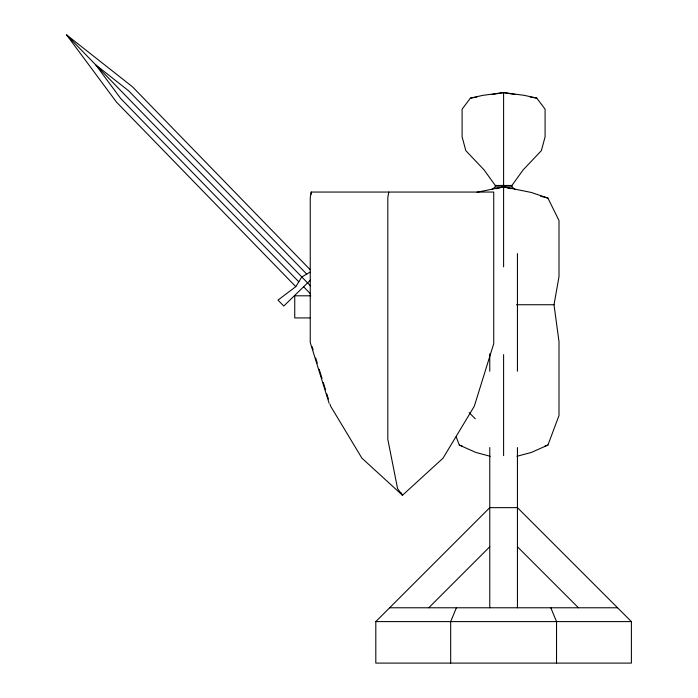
<?xml version="1.0" encoding="UTF-8"?>
<svg xmlns="http://www.w3.org/2000/svg" width="698" height="698" viewBox="0 0 698 698"><rect width="100%" height="100%" fill="white"/><g stroke="black" fill="none" stroke-linecap="round" stroke-linejoin="round"><path stroke-width="1.05" d="M329.988 404.133L330.625 406.184L361.922 458.185L402.476 495.257L443.029 458.185L474.326 406.184L493.73 343.652L493.73 192.055L311.221 192.055L310.244 197.586L310.244 342.491L329.09 403.217M388.786 192.055L387.809 197.586L387.809 439.295L397.59 488.67L402.476 495.257L401.01 492.788M516.939 456.291L531.3 452.461L547.921 445.08L559.002 415.528L559.002 341.671L554.011 304.738L559.002 276.67L559.002 220.533L547.921 198.075L531.3 192.465L503.598 186.855L476.97 192.247M456.396 607.775L450.672 621.604L450.672 663.1M310.462 280.107L283.772 306.047L277.987 300.096L295.786 286.651L301.798 276.958L310.017 272.185M515.194 189.551L511.904 186.855L511.904 185.467L523.186 169.841L541.36 150.681L545.094 136.852L545.094 109.185L536.797 98.121L524.346 95.356L503.598 92.59L482.85 95.356L470.408 98.121L462.102 109.185L462.102 136.852L465.836 150.681L484.019 169.841L495.301 185.467L495.301 186.855L492.011 189.551M375.812 621.604L489.769 507.647L517.436 507.647L631.393 621.604L631.393 663.1L375.812 663.1L375.812 621.604L631.393 621.604M428.764 607.775L489.769 546.77M544.824 446.109L547.921 445.08M496.217 188.722L503.598 186.855L510.988 188.722M470.408 98.121L476.83 97.048M491.82 94.553L503.598 92.59L515.377 94.553M495.301 185.467L511.904 185.467M495.301 186.855L511.904 186.855M310.741 295.804L294.739 295.804L294.739 317.93L309.886 317.93M516.468 304.738L554.011 304.738M389.641 607.775L617.564 607.775M530.375 97.048L536.797 98.121M540.531 196.208L547.921 198.075M490.266 456.291L475.905 452.461L459.284 445.08L456.23 436.922M459.284 445.08L462.373 446.109M295.786 286.651L116.505 102.135L66.607 34.9L132.376 86.709L310.139 269.672M469.135 412.631L475.294 418.8M517.436 546.77L578.441 607.775M306.727 274.096L128.668 90.827L95.783 64.923L120.728 98.54L298.788 281.809M66.607 34.9L310.601 286.023M303.613 286.765L310.418 293.771M550.809 607.775L556.533 621.604L556.533 663.1M312.172 346.731L313.132 349.803M315.679 358.004L317.267 363.135M319.178 369.286L322.04 378.508M323.314 382.609L325.538 389.781M326.812 393.881L328.4 399.012M517.436 253.522L517.436 371.24M517.436 447.54L517.436 607.775M503.598 92.59L503.598 266.898M503.598 354.619L503.598 455.628M489.769 353.807L489.769 371.24M489.769 447.54L489.769 607.775M311.221 192.055L311.221 194.219"/></g></svg>
